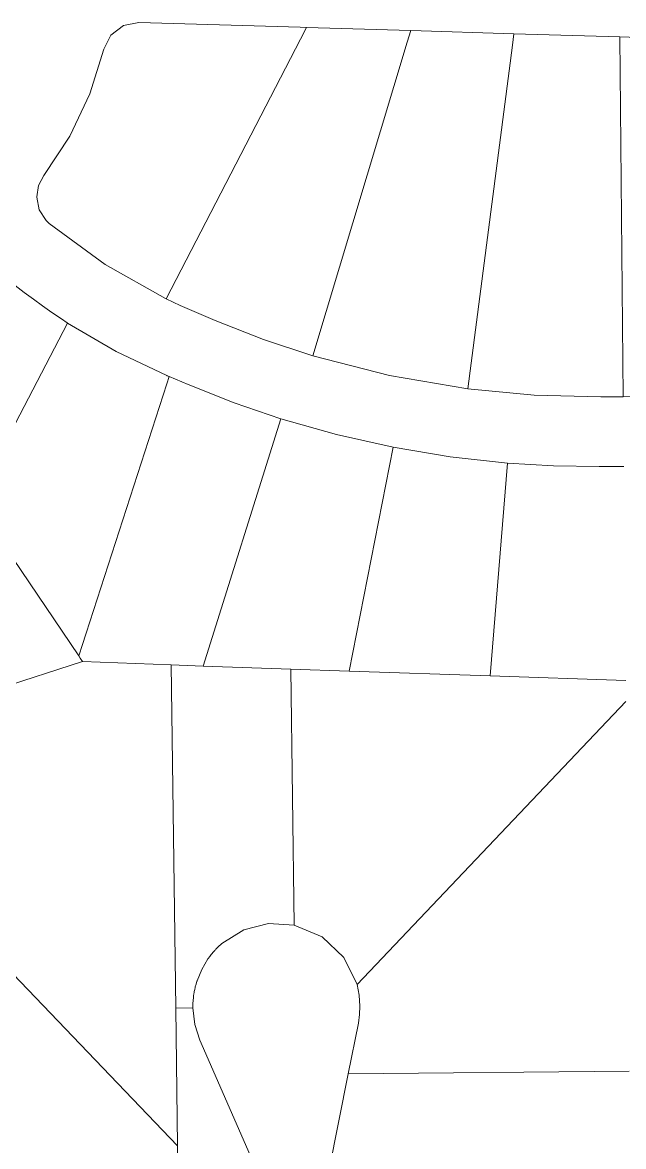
# Model space of a CAD drawing. Header units: feet. Extents: x 865220 to 2774701, y -2240498 to 961524.
# Drawn here: x 2766298 to 2766730, y 957837 to 958644 of the extents above; entities that cross this region are included whole.
import ezdxf

# ---------------------------------------------------------------- set-up
doc = ezdxf.new("R2010")
doc.units = ezdxf.units.FT
doc.header["$LTSCALE"] = 0.015
doc.header["$MEASUREMENT"] = 0
doc.layers.add('Parcels', color=7, linetype='Continuous', lineweight=0)

msp = doc.modelspace()

# ---------------------------------------------------------------- linework, layer by layer
at = {"layer": 'Parcels', "lineweight": 5}
for p, q in [((2766370.37, 958642.12), (2766361.41, 958635.26)), ((2766381.44, 958644.34), (2766370.37, 958642.12)), ((2766497.26, 958640.89), (2766381.44, 958644.34)), ((2766361.41, 958635.26), (2766356.38, 958625.16)), ((2766497.36, 958640.88), (2766497.26, 958640.89)), ((2766501.88, 958640.75), (2766497.36, 958640.88)), ((2766497.54, 958632.38), (2766501.88, 958640.75)), ((2766501.88, 958640.75), (2766497.54, 958632.38)), ((2766501.88, 958640.75), (2766501.88, 958640.75)), ((2766576.81, 958638.51), (2766501.88, 958640.75)), ((2766576.81, 958638.51), (2766574.28, 958630.15)), ((2766576.81, 958638.51), (2766576.81, 958638.51)), ((2766650.83, 958636.31), (2766576.81, 958638.51)), ((2766649.75, 958627.97), (2766650.83, 958636.31)), ((2766650.83, 958636.31), (2766650.83, 958636.31)), ((2766726.99, 958634.03), (2766650.83, 958636.31)), ((2766729.33, 958375.62), (2766726.99, 958634.03)), ((2766726.99, 958634.03), (2766726.99, 958634.03)), ((2766797.55, 958631.93), (2766726.99, 958634.03)), ((2766726.99, 958634.03), (2766729.33, 958375.62)), ((2766400.99, 958445.96), (2766497.54, 958632.38)), ((2766497.54, 958632.38), (2766400.99, 958445.96)), ((2766574.28, 958630.15), (2766506.37, 958405.06)), ((2766617.77, 958381.21), (2766649.75, 958627.97)), ((2766356.38, 958625.16), (2766346.29, 958593.02)), ((2766346.29, 958593.02), (2766331.82, 958562.6)), ((2766331.82, 958562.6), (2766313.25, 958534.49)), ((2766313.25, 958534.49), (2766309.4, 958527.26)), ((2766309.4, 958527.26), (2766308.1, 958519.17)), ((2766308.1, 958519.17), (2766308.1, 958518.88)), ((2766308.1, 958518.88), (2766309.91, 958509.93)), ((2766309.91, 958509.93), (2766314.82, 958502.23)), ((2766314.82, 958502.23), (2766315.94, 958501.1)), ((2766315.94, 958501.1), (2766317.14, 958500.04)), ((2766317.14, 958500.04), (2766357.32, 958470.58)), ((2766357.32, 958470.58), (2766400.71, 958446.1)), ((2766299.18, 958450.52), (2766292.72, 958455.55)), ((2766305.72, 958445.61), (2766299.18, 958450.52)), ((2766312.34, 958440.81), (2766305.72, 958445.61)), ((2766319.05, 958436.12), (2766312.34, 958440.81)), ((2766400.71, 958446.1), (2766400.99, 958445.96)), ((2766400.99, 958445.96), (2766411.05, 958441.22)), ((2766411.05, 958441.22), (2766421.23, 958436.75)), ((2766325.84, 958431.56), (2766319.05, 958436.12)), ((2766421.23, 958436.75), (2766436.27, 958430.39)), ((2766330.35, 958428.48), (2766263.43, 958300.25)), ((2766330.02, 958428.7), (2766325.84, 958431.56)), ((2766330.35, 958428.48), (2766330.02, 958428.7)), ((2766365.11, 958408.12), (2766330.35, 958428.48)), ((2766330.35, 958428.48), (2766330.35, 958428.48)), ((2766436.27, 958430.39), (2766470.98, 958416.78)), ((2766470.98, 958416.78), (2766506.37, 958405.06)), ((2766401.48, 958390.82), (2766365.11, 958408.12)), ((2766506.37, 958405.06), (2766561.58, 958390.85)), ((2766338.43, 958189.46), (2766401.56, 958384.81)), ((2766401.75, 958390.71), (2766401.48, 958390.82)), ((2766403.26, 958390.07), (2766401.56, 958384.81)), ((2766403.26, 958390.07), (2766401.75, 958390.71)), ((2766403.26, 958390.07), (2766403.26, 958390.07)), ((2766416.79, 958384.34), (2766403.26, 958390.07)), ((2766449.86, 958371.27), (2766416.79, 958384.34)), ((2766561.58, 958390.85), (2766617.77, 958381.21)), ((2766617.77, 958381.21), (2766665.46, 958376.69)), ((2766665.46, 958376.69), (2766713.34, 958375.47)), ((2766729.33, 958375.62), (2766824.32, 958376.48)), ((2766483.53, 958359.79), (2766449.86, 958371.27)), ((2766713.34, 958375.47), (2766729.33, 958375.62)), ((2766427.66, 958182.22), (2766483.53, 958359.79)), ((2766483.53, 958359.79), (2766483.53, 958359.79)), ((2766523.49, 958348.43), (2766483.53, 958359.79)), ((2766564.03, 958339.31), (2766523.49, 958348.43)), ((2766564.03, 958339.31), (2766532.6, 958178.65)), ((2766564.03, 958339.31), (2766564.03, 958339.31)), ((2766605.02, 958332.47), (2766564.03, 958339.31)), ((2766646.32, 958327.93), (2766605.02, 958332.47)), ((2766633.82, 958175.21), (2766646.32, 958327.93)), ((2766679.16, 958325.97), (2766646.32, 958327.93)), ((2766646.32, 958327.93), (2766646.32, 958327.93)), ((2766712.06, 958325.47), (2766679.16, 958325.97)), ((2766713.79, 958325.48), (2766712.06, 958325.47)), ((2766712.06, 958325.47), (2766712.06, 958325.47)), ((2766729.78, 958325.63), (2766713.79, 958325.48)), ((2766338.43, 958189.46), (2766290.94, 958259.61)), ((2766190.31, 958136.64), (2766341.13, 958185.47)), ((2766341.13, 958185.47), (2766190.31, 958136.64)), ((2766338.43, 958189.46), (2766339.41, 958188.01)), ((2766339.41, 958188.01), (2766338.43, 958189.46)), ((2766338.43, 958189.46), (2766338.43, 958189.46)), ((2766341.13, 958185.47), (2766339.41, 958188.01)), ((2766341.13, 958185.47), (2766404.38, 958183.01)), ((2766404.38, 958183.01), (2766404.59, 958183)), ((2766427.66, 958182.22), (2766404.59, 958183)), ((2766404.59, 958183), (2766407.96, 957936.63)), ((2766404.59, 958183), (2766427.66, 958182.22)), ((2766407.96, 957936.63), (2766404.59, 958183)), ((2766404.59, 958183), (2766404.59, 958183)), ((2766490.63, 958180.08), (2766427.66, 958182.22)), ((2766427.66, 958182.22), (2766427.66, 958182.22)), ((2766532.6, 958178.65), (2766490.63, 958180.08)), ((2766490.63, 958180.08), (2766493.14, 957996.23)), ((2766633.82, 958175.21), (2766532.6, 958178.65)), ((2766532.6, 958178.65), (2766532.6, 958178.65)), ((2766532.6, 958178.65), (2766633.82, 958175.21)), ((2766731.17, 958171.91), (2766633.82, 958175.21)), ((2766538.15, 957953.49), (2766731.31, 958156.73)), ((2766172.46, 958084.68), (2766409.19, 957837.82)), ((2766409.19, 957837.82), (2766172.46, 958084.68)), ((2766456.79, 957992.82), (2766474.7, 957997.36)), ((2766474.7, 957997.36), (2766493.14, 957996.23)), ((2766441.11, 957983.05), (2766456.79, 957992.82)), ((2766493.14, 957996.23), (2766513.09, 957987.86)), ((2766437.82, 957979.99), (2766438.56, 957980.72)), ((2766438.56, 957980.72), (2766438.72, 957980.88)), ((2766438.72, 957980.88), (2766438.89, 957981.03)), ((2766438.89, 957981.03), (2766438.92, 957981.07)), ((2766438.92, 957981.07), (2766439.09, 957981.22)), ((2766439.09, 957981.22), (2766439.25, 957981.37)), ((2766439.25, 957981.37), (2766440, 957982.07)), ((2766440, 957982.07), (2766440.77, 957982.76)), ((2766440.77, 957982.76), (2766440.94, 957982.9)), ((2766440.94, 957982.9), (2766441.11, 957983.05)), ((2766513.09, 957987.86), (2766528.77, 957972.98)), ((2766431.11, 957971.96), (2766431.23, 957972.14)), ((2766431.23, 957972.14), (2766431.35, 957972.32)), ((2766431.35, 957972.32), (2766432.41, 957973.76)), ((2766432.41, 957973.76), (2766433.51, 957975.17)), ((2766433.51, 957975.17), (2766433.65, 957975.35)), ((2766433.65, 957975.35), (2766433.8, 957975.53)), ((2766433.8, 957975.53), (2766434.77, 957976.7)), ((2766434.77, 957976.7), (2766435.78, 957977.84)), ((2766435.78, 957977.84), (2766435.93, 957978)), ((2766435.93, 957978), (2766436.08, 957978.16)), ((2766436.08, 957978.16), (2766436.44, 957978.55)), ((2766436.44, 957978.55), (2766436.8, 957978.94)), ((2766436.8, 957978.94), (2766436.95, 957979.1)), ((2766436.95, 957979.1), (2766437.1, 957979.25)), ((2766437.1, 957979.25), (2766437.82, 957979.99)), ((2766528.77, 957972.98), (2766538.15, 957953.49)), ((2766423.27, 957956.26), (2766426.61, 957964.4)), ((2766426.61, 957964.4), (2766431.11, 957971.96)), ((2766423.14, 957955.86), (2766423.21, 957956.06)), ((2766423.21, 957956.06), (2766423.27, 957956.26)), ((2766421.13, 957947.54), (2766421.22, 957948.09)), ((2766421.22, 957948.09), (2766421.26, 957948.28)), ((2766421.26, 957948.28), (2766421.3, 957948.48)), ((2766421.3, 957948.48), (2766421.6, 957950)), ((2766421.6, 957950), (2766421.94, 957951.52)), ((2766421.94, 957951.52), (2766421.98, 957951.71)), ((2766421.98, 957951.71), (2766422.03, 957951.91)), ((2766422.03, 957951.91), (2766422.55, 957953.89)), ((2766422.55, 957953.89), (2766423.14, 957955.86)), ((2766538.15, 957953.49), (2766539.72, 957945.88)), ((2766420.34, 957939.82), (2766420.35, 957940.01)), ((2766420.34, 957939.63), (2766420.34, 957939.82)), ((2766420.35, 957940.01), (2766420.47, 957942.07)), ((2766420.47, 957942.07), (2766420.66, 957944.12)), ((2766420.66, 957944.12), (2766420.68, 957944.33)), ((2766420.68, 957944.33), (2766420.7, 957944.53)), ((2766420.7, 957944.53), (2766420.83, 957945.57)), ((2766420.83, 957945.57), (2766420.98, 957946.6)), ((2766420.98, 957946.6), (2766421.01, 957946.8)), ((2766421.01, 957946.8), (2766421.04, 957947)), ((2766421.04, 957947), (2766421.13, 957947.54)), ((2766539.72, 957945.88), (2766540.29, 957938.13)), ((2766407.96, 957936.63), (2766420.31, 957936.8)), ((2766420.31, 957936.8), (2766407.96, 957936.63)), ((2766409.31, 957837.69), (2766407.96, 957936.63)), ((2766420.31, 957938.39), (2766420.34, 957939.63)), ((2766420.31, 957937.14), (2766420.31, 957938.39)), ((2766420.31, 957937.06), (2766420.31, 957937.14)), ((2766420.31, 957936.99), (2766420.31, 957937.06)), ((2766420.31, 957936.9), (2766420.31, 957936.99)), ((2766420.31, 957936.8), (2766420.31, 957936.9)), ((2766421.67, 957924.9), (2766420.31, 957936.8)), ((2766540.02, 957931.97), (2766539.13, 957925.87)), ((2766540.29, 957938.13), (2766540.02, 957931.97)), ((2766425.37, 957913.5), (2766421.67, 957924.9)), ((2766539.13, 957925.87), (2766531.87, 957889.5)), ((2766468.43, 957815.42), (2766425.37, 957913.5)), ((2766531.87, 957889.5), (2766518.14, 957820.78)), ((2766531.87, 957889.5), (2766733.71, 957891.33)), ((2766409.19, 957837.82), (2766409.31, 957837.69)), ((2766409.31, 957837.69), (2766409.19, 957837.82)), ((2766410.16, 957775.81), (2766409.31, 957837.69)), ((2766409.31, 957837.69), (2766409.31, 957837.69))]:
    msp.add_line(p, q, dxfattribs=at)

doc.saveas('drawing.dxf')
